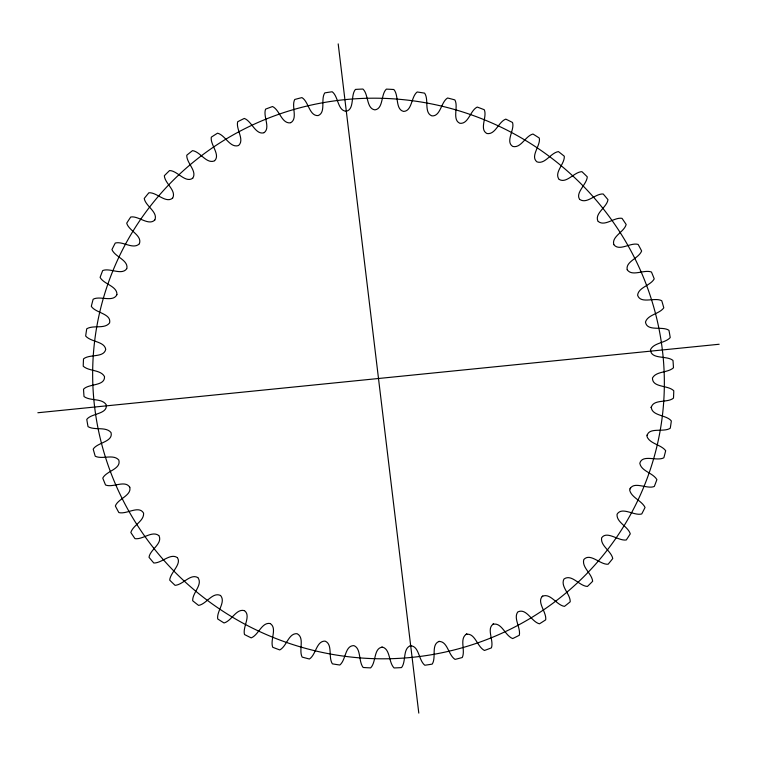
<?xml version="1.0" encoding="UTF-8"?>
<svg xmlns="http://www.w3.org/2000/svg" width="757" height="757" viewBox="0 0 757 757"><rect width="100%" height="100%" fill="white"/><g stroke="black" fill="none" stroke-linecap="round" stroke-linejoin="round"><path stroke-width="1.14" d="M627.231 269.785C632.142 276.958 644.018 269.227 651.455 272.018A296.186 288.824 19.4 0 1 654.228 278.879C650.471 285.682 638.596 287.177 637.593 295.173C640.545 304.456 654.881 296.876 661.76 300.756A296.186 288.824 19.4 0 1 663.794 307.853C659.224 314.127 647.841 314.515 645.466 322.066C647.093 331.973 662.507 325.737 668.961 330.345A296.186 288.824 19.4 0 1 670.229 337.603C664.958 343.309 653.878 342.618 650.471 349.696C650.831 359.849 667.059 355.222 672.982 360.464A296.186 288.824 19.4 0 1 673.475 367.798C667.674 373.021 656.31 370.987 652.468 377.98C652.269 387.877 667.929 384.859 673.777 390.782A296.186 288.824 19.4 0 1 673.484 398.106C667.655 403.15 653.641 398.882 651.304 407.238C651.824 416.076 666.595 414.77 671.336 420.968A296.186 288.824 19.4 0 1 670.267 428.207C663.823 432.767 647.812 426.522 646.989 436.571C649.941 443.914 660.889 444.463 665.687 450.68A296.186 288.824 19.4 0 1 663.851 457.767C657.038 461.609 642.333 453.945 639.816 463.284C641.207 471.28 652.931 472.784 656.896 479.607A296.186 288.824 19.4 0 1 654.303 486.448C647.103 489.656 632.644 480.052 629.663 490.053C631.385 497.652 641.567 500.453 645.049 507.427A296.186 288.824 19.4 0 1 641.737 513.956C634.063 516.132 622.027 506.206 617.059 514.258C616.33 522.425 627.903 526.314 630.288 533.827A296.186 288.824 19.4 0 1 626.285 539.978C618.431 541.208 606.953 530.307 601.645 537.801C600.225 545.816 611.126 550.841 612.763 558.534A296.186 288.824 19.4 0 1 608.126 564.22C600.263 564.968 590.261 552.392 583.808 559.537C581.575 567.343 591.832 573.465 592.665 581.262A296.186 288.824 19.4 0 1 587.441 586.438C579.351 586.155 571.582 573.503 563.946 579.058C560.199 586.467 570.352 593.914 570.229 601.777A296.186 288.824 19.4 0 1 564.476 606.376C556.509 605.221 550.263 592.315 542.126 596.44M651.247 407.768L651.313 407.105M129.797 487.271C125.085 479.607 112.736 488.085 105.545 484.982A296.186 288.824 19.4 0 1 102.772 478.121C106.245 470.882 121.499 469.236 118.792 460.001C113.276 453.774 102.413 459.66 95.24 456.244A296.186 288.824 19.4 0 1 93.206 449.147C97.085 442.485 113.541 441.956 111.014 432.54C105.81 426.267 94.88 430.657 88.039 426.655A296.186 288.824 19.4 0 1 86.771 419.397C91.36 413.152 107.645 414.42 106.292 404.806C101.854 397.917 90.395 401.248 84.018 396.536A296.186 288.824 19.4 0 1 83.525 389.202C88.881 383.43 105.053 386.382 104.513 376.579C100.596 369.473 89.118 371.498 83.223 366.218A296.186 288.824 19.4 0 1 83.516 358.894C89.638 353.86 103.709 358.07 105.734 349.365C104.4 341.218 90.963 342.136 85.664 336.032A296.186 288.824 19.4 0 1 86.733 328.793C93.49 324.744 104.674 329.418 109.604 322.898C111.629 313.512 95.429 313.076 91.313 306.32A296.186 288.824 19.4 0 1 93.149 299.233C99.924 295.467 112.982 302.639 116.9 294.728M651.275 407.503L651.332 406.85M647.084 435.521L647.254 434.679M116.947 294.605C117.269 285.985 103.879 284.386 100.104 277.393A296.186 288.824 19.4 0 1 102.697 270.552C109.888 267.618 121.584 275.643 126.703 268.811M630.032 488.795L630.382 488M126.892 268.394C128.321 259.935 114.941 256.964 111.951 249.573A296.186 288.824 19.4 0 1 115.263 243.044C122.927 240.944 133.137 249.905 139.326 243.839M139.392 243.726C142.448 235.313 128.766 230.8 126.712 223.173A296.186 288.824 19.4 0 1 130.715 217.022C138.361 215.508 148.609 226.248 154.835 219.965M154.873 219.909C158.156 211.913 145.543 206.207 144.237 198.466A296.186 288.824 19.4 0 1 148.874 192.78C156.652 192.051 165.726 203.765 172.587 198.164M172.766 197.965C176.504 190.338 164.846 183.535 164.335 175.738A296.186 288.824 19.4 0 1 169.559 170.562C177.375 170.599 185.323 183.383 192.704 178.255M192.751 178.207C197.463 171.082 186.402 163.01 186.771 155.223A296.186 288.824 19.4 0 1 192.524 150.624C200.416 151.769 206.197 163.995 214.335 160.948M542.722 596.014C536.136 601.834 546.847 612.11 545.693 619.841A296.186 288.824 19.4 0 1 539.467 623.815C531.556 621.913 526.427 607.606 517.75 611.978C513.18 618.299 520.873 627.704 519.321 635.255A296.186 288.824 19.4 0 1 512.697 638.567C505.051 635.71 501.721 622.036 492.93 624.307C486.458 629.256 493.98 640.536 491.416 647.86A296.186 288.824 19.4 0 1 484.461 650.471C477.052 646.809 475.15 632.549 466.094 634.347C459.348 639.249 465.621 650.471 462.262 657.521A296.186 288.824 19.4 0 1 455.061 659.394C448.106 654.994 447.69 640.819 438.615 641.472M214.77 160.635C220.542 154.475 209.982 144.625 211.307 137.159A296.186 288.824 19.4 0 1 217.533 133.185C225.264 135.125 229.75 147.861 238.152 145.666M238.739 145.335C244.748 139.676 235.73 129.154 237.679 121.745A296.186 288.824 19.4 0 1 244.303 118.433C251.684 121.129 255.298 134.614 263.635 132.882M492.75 624.383L493.365 624.118M264.127 132.674C270.741 127.678 262.849 116.294 265.584 109.14A296.186 288.824 19.4 0 1 272.539 106.529C279.712 109.973 281.49 123.476 290.196 122.88M492.996 624.279L493.611 624.005M466.672 634.158L466.161 634.319M290.773 122.7C298.031 118.452 291.142 106.188 294.738 99.479A296.186 288.824 19.4 0 1 301.939 97.606C308.686 101.504 309.272 116.19 318.12 115.584C326.201 112.5 320.438 99.12 324.81 92.884A296.186 288.824 19.4 0 1 332.181 91.758C338.474 96.319 337.527 110.986 346.384 111.27C354.749 109.055 350.453 95.155 355.459 89.411A296.186 288.824 19.4 0 1 362.934 89.052C368.687 94.246 366.227 108.601 374.923 109.879C383.572 108.667 380.752 94.284 386.373 89.118A296.186 288.824 19.4 0 1 393.848 89.515C399.043 95.25 395.04 109.386 403.642 111.43C412.31 111.005 411.07 96.555 417.192 91.985A296.186 288.824 19.4 0 1 424.601 93.149C429.143 99.385 423.712 112.907 431.954 115.897C440.678 116.493 440.99 101.883 447.586 97.994A296.186 288.824 19.4 0 1 454.843 99.905C458.742 106.548 451.759 119.672 459.877 123.296C468.602 124.262 470.154 110.456 477.232 107.068A296.186 288.824 19.4 0 1 484.253 109.718C487.48 116.692 478.907 129.352 486.959 133.535C495.457 134.964 498.418 121.82 505.79 119.123A296.186 288.824 19.4 0 1 512.508 122.473C514.997 129.721 504.985 141.597 512.782 146.461C521.071 148.467 525.339 135.995 532.956 134.027A296.186 288.824 19.4 0 1 539.287 138.039C540.981 145.467 529.777 156.283 537.006 161.884C545.059 164.714 550.632 152.772 558.429 151.599A296.186 288.824 19.4 0 1 564.306 156.235C564.864 163.976 554.001 172.189 558.931 179.182M466.35 634.262L466.993 634.063M439.344 641.321C430.686 644.254 436.571 657.568 432.19 664.116A296.186 288.824 19.4 0 1 424.819 665.242C418.432 660.255 419.293 645.683 410.218 645.778C402.573 649.099 406.32 661.448 401.541 667.589A296.186 288.824 19.4 0 1 394.066 667.948C388.502 662.28 390.432 649.355 382.55 647.121C373.513 647.869 376.324 662.29 370.627 667.882A296.186 288.824 19.4 0 1 363.152 667.485C358.326 661.315 361.278 648.399 353.888 645.626C344.804 645.513 346.081 659.99 339.808 665.015A296.186 288.824 19.4 0 1 332.399 663.851C328.008 657.341 333.061 644.283 325.046 641.103C316.303 640.952 316.085 654.691 309.414 659.006A296.186 288.824 19.4 0 1 302.157 657.095C298.428 650.121 305.024 637.735 297.056 633.685C288.464 633.079 286.856 646.251 279.768 649.932A296.186 288.824 19.4 0 1 272.747 647.282C269.88 639.996 277.516 628.215 270.23 623.55M37.85 412.745L719.15 344.255M410.285 645.768L411.155 645.683M382.143 647.121L381.736 647.121M270.098 623.494C261.704 622.074 258.61 634.972 251.21 637.877A296.186 288.824 19.4 0 1 244.492 634.527C242.439 627.033 251.258 615.924 244.577 610.738M244.397 610.634C236.193 608.382 231.822 620.768 224.044 622.973A296.186 288.824 19.4 0 1 217.713 618.961C216.455 611.211 226.088 602.137 220.609 595.551M220.495 595.466C212.424 591.7 206.443 604.181 198.571 605.401A296.186 288.824 19.4 0 1 192.694 600.765C192.174 592.92 203.131 584.716 197.918 577.676M559.234 179.456C566.586 183.819 574.118 171.953 581.925 171.659A296.186 288.824 19.4 0 1 587.29 176.864C586.798 184.301 575.348 192.6 579.484 199.1M197.766 577.544C190.338 573.418 183.062 584.801 175.075 585.341A296.186 288.824 19.4 0 1 169.71 580.136C170.259 572.642 181.689 564.306 177.517 557.9M579.853 199.498C587.12 204.333 595.286 193.451 603.197 193.991A296.186 288.824 19.4 0 1 607.985 199.706C606.83 207.38 594.605 213.133 597.841 220.987M177.147 557.502C170.136 552.951 161.676 563.284 153.803 563.009A296.186 288.824 19.4 0 1 149.015 557.294C150.104 549.525 162.736 543.819 159.036 535.852M158.79 535.53C151.968 530.383 142.865 539.798 134.992 538.662A296.186 288.824 19.4 0 1 130.829 532.493C133.081 525.065 144.284 521.119 143.584 513.114C138.824 504.891 126.599 514.713 118.849 512.555A296.186 288.824 19.4 0 1 115.357 506.007C117.865 498.759 131.973 495.513 129.74 487.148M598.172 221.413C604.909 226.958 614.182 216.994 622.008 218.338A296.186 288.824 19.4 0 1 626.171 224.507C624.175 232.02 611.448 236.421 613.795 244.596M613.87 244.71C619.387 251.731 630.695 242.117 638.151 244.445A296.186 288.824 19.4 0 1 641.643 250.993C638.662 258.497 625.566 261.383 627.174 269.672M338.199 43.887L418.801 713.113M153.586 548.002A286.629 279.513 19.4 0 0 643.743 487.092A286.629 279.513 19.4 0 0 338.171 100.407A286.629 279.513 19.4 0 0 153.586 548.002"/></g></svg>
